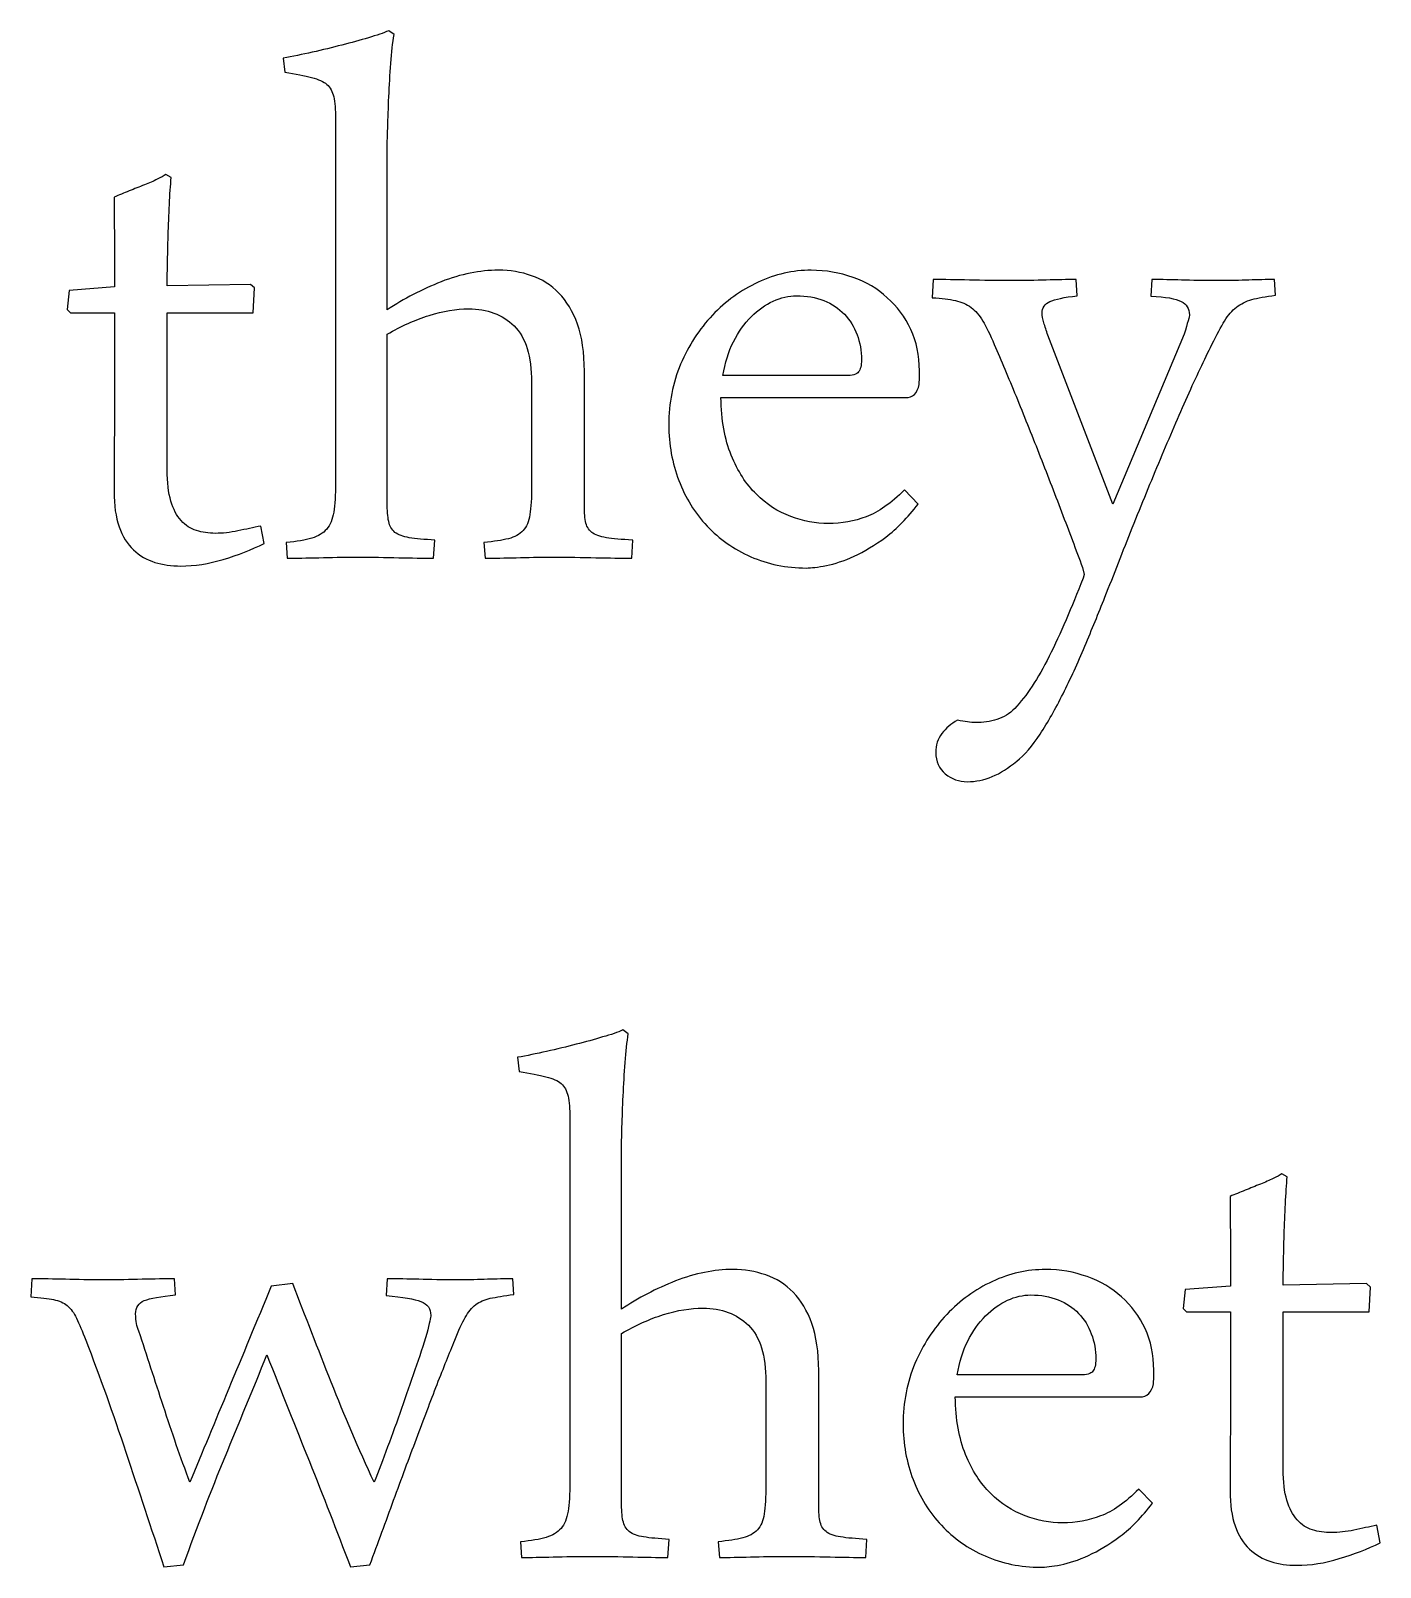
# Model space of a CAD drawing. Extents: x -303 to 288, y -142 to 145.
# Drawn here: x 2.95 to 14.38, y -139.42 to -126.4 of the extents above; entities that cross this region are included whole.
import ezdxf

# ---------------------------------------------------------------- set-up
doc = ezdxf.new("R2010")
doc.units = 0
doc.header["$MEASUREMENT"] = 0
doc.layers.add('LAYER_1', color=7, linetype='CONTINUOUS')

msp = doc.modelspace()

# ---------------------------------------------------------------- linework, layer by layer
at = {"layer": 'LAYER_1', "color": 250}
for points, knots in [([(6.0263, -126.4351), (6.015, -126.5042), (6.0065, -126.5861), (5.9994, -126.6792), (5.9994, -126.6792), (5.9924, -126.7738), (5.9867, -126.8669), (5.9825, -126.9614), (5.9825, -126.9614), (5.9783, -127.0546), (5.9755, -127.1421), (5.9726, -127.2253), (5.9726, -127.2253), (5.9698, -127.3086), (5.9684, -127.3735), (5.9684, -127.4243), (5.9684, -127.4243), (5.9684, -127.4243), (5.9684, -128.7676), (5.9684, -128.7676), (5.9684, -128.7676), (6.1095, -128.6731), (6.2619, -128.5941), (6.427, -128.5292), (6.427, -128.5292), (6.5935, -128.4643), (6.7544, -128.4318), (6.911, -128.4318), (6.911, -128.4318), (7.0098, -128.4318), (7.1043, -128.4473), (7.1918, -128.4784), (7.1918, -128.4784), (7.2807, -128.508), (7.3583, -128.5574), (7.4232, -128.6251), (7.4232, -128.6251), (7.4896, -128.6929), (7.5418, -128.7803), (7.5813, -128.889), (7.5813, -128.889), (7.6194, -128.9977), (7.6391, -129.1317), (7.6391, -129.2883), (7.6391, -129.2883), (7.6391, -129.2883), (7.6391, -130.4003), (7.6391, -130.4003), (7.6391, -130.4003), (7.6391, -130.4666), (7.642, -130.5188), (7.649, -130.5597), (7.649, -130.5597), (7.6561, -130.5993), (7.673, -130.6303), (7.7012, -130.6529), (7.7012, -130.6529), (7.728, -130.674), (7.7704, -130.6896), (7.8254, -130.698), (7.8254, -130.698), (7.8804, -130.7065), (7.9538, -130.7136), (8.0484, -130.7192), (8.0484, -130.7192), (8.0484, -130.7192), (8.0399, -130.8716), (8.0399, -130.8716), (8.0399, -130.8716), (7.951, -130.8716), (7.8508, -130.8702), (7.7365, -130.8674), (7.7365, -130.8674), (7.6222, -130.8645), (7.498, -130.8631), (7.3654, -130.8631), (7.3654, -130.8631), (7.2581, -130.8631), (7.1565, -130.8645), (7.0606, -130.8674), (7.0606, -130.8674), (6.9632, -130.8702), (6.8772, -130.8716), (6.7995, -130.8716), (6.7995, -130.8716), (6.7995, -130.8716), (6.7868, -130.739), (6.7868, -130.739), (6.7868, -130.739), (6.8729, -130.7305), (6.9421, -130.7206), (6.9957, -130.7065), (6.9957, -130.7065), (7.0493, -130.6924), (7.0916, -130.6698), (7.1199, -130.6374), (7.1199, -130.6374), (7.1495, -130.6063), (7.1678, -130.5612), (7.1777, -130.5019), (7.1777, -130.5019), (7.1876, -130.4426), (7.1918, -130.3608), (7.1918, -130.2549), (7.1918, -130.2549), (7.1918, -130.2549), (7.1918, -129.3829), (7.1918, -129.3829), (7.1918, -129.3829), (7.1918, -129.1599), (7.1424, -129.0005), (7.0437, -128.9031), (7.0437, -128.9031), (6.9449, -128.8072), (6.8165, -128.7592), (6.6584, -128.7592), (6.6584, -128.7592), (6.554, -128.7592), (6.4425, -128.7775), (6.324, -128.8142), (6.324, -128.8142), (6.2055, -128.8523), (6.0869, -128.9045), (5.9684, -128.9737), (5.9684, -128.9737), (5.9684, -128.9737), (5.9684, -130.4003), (5.9684, -130.4003), (5.9684, -130.4003), (5.9684, -130.4666), (5.9726, -130.5188), (5.9811, -130.5597), (5.9811, -130.5597), (5.9896, -130.5993), (6.0065, -130.6303), (6.0347, -130.6529), (6.0347, -130.6529), (6.0629, -130.674), (6.1025, -130.6896), (6.1561, -130.698), (6.1561, -130.698), (6.2111, -130.7065), (6.2831, -130.7136), (6.3734, -130.7192), (6.3734, -130.7192), (6.3734, -130.7192), (6.3607, -130.8716), (6.3607, -130.8716), (6.3607, -130.8716), (6.2732, -130.8716), (6.1744, -130.8702), (6.0658, -130.8674), (6.0658, -130.8674), (5.9571, -130.8645), (5.8358, -130.8631), (5.7045, -130.8631), (5.7045, -130.8631), (5.5959, -130.8631), (5.4915, -130.8645), (5.3899, -130.8674), (5.3899, -130.8674), (5.2883, -130.8702), (5.1979, -130.8716), (5.1217, -130.8716), (5.1217, -130.8716), (5.1217, -130.8716), (5.1133, -130.739), (5.1133, -130.739), (5.1133, -130.739), (5.2036, -130.7305), (5.2756, -130.7192), (5.3292, -130.7023), (5.3292, -130.7023), (5.3842, -130.6853), (5.4251, -130.6599), (5.4562, -130.6261), (5.4562, -130.6261), (5.4858, -130.5908), (5.5056, -130.5428), (5.5154, -130.4807), (5.5154, -130.4807), (5.5253, -130.4186), (5.531, -130.3354), (5.531, -130.231), (5.531, -130.231), (5.531, -130.231), (5.531, -127.1505), (5.531, -127.1505), (5.531, -127.1505), (5.531, -127.0715), (5.5253, -127.008), (5.5154, -126.9629), (5.5154, -126.9629), (5.5056, -126.9177), (5.4872, -126.8824), (5.4576, -126.857), (5.4576, -126.857), (5.4294, -126.833), (5.3856, -126.8133), (5.3278, -126.7992), (5.3278, -126.7992), (5.2699, -126.7851), (5.1937, -126.7709), (5.1006, -126.754), (5.1006, -126.754), (5.1006, -126.754), (5.0879, -126.6341), (5.0879, -126.6341), (5.0879, -126.6341), (5.1655, -126.62), (5.2473, -126.6044), (5.3334, -126.5847), (5.3334, -126.5847), (5.4209, -126.5649), (5.5042, -126.5452), (5.5846, -126.524), (5.5846, -126.524), (5.6636, -126.5042), (5.7398, -126.4831), (5.8089, -126.4619), (5.8089, -126.4619), (5.8795, -126.4422), (5.9374, -126.4224), (5.9811, -126.4026), (5.9811, -126.4026), (5.9811, -126.4026), (6.0263, -126.4351), (6.0263, -126.4351)], [0, 0, 0, 0, 0.0172414, 0.0172414, 0.0172414, 0.0172414, 0.0344828, 0.0344828, 0.0344828, 0.0344828, 0.0517241, 0.0517241, 0.0517241, 0.0517241, 0.0689655, 0.0689655, 0.0689655, 0.0689655, 0.0862069, 0.0862069, 0.0862069, 0.0862069, 0.1034483, 0.1034483, 0.1034483, 0.1034483, 0.1206897, 0.1206897, 0.1206897, 0.1206897, 0.137931, 0.137931, 0.137931, 0.137931, 0.1551724, 0.1551724, 0.1551724, 0.1551724, 0.1724138, 0.1724138, 0.1724138, 0.1724138, 0.1896552, 0.1896552, 0.1896552, 0.1896552, 0.2068966, 0.2068966, 0.2068966, 0.2068966, 0.2241379, 0.2241379, 0.2241379, 0.2241379, 0.2413793, 0.2413793, 0.2413793, 0.2413793, 0.2586207, 0.2586207, 0.2586207, 0.2586207, 0.2758621, 0.2758621, 0.2758621, 0.2758621, 0.2931034, 0.2931034, 0.2931034, 0.2931034, 0.3103448, 0.3103448, 0.3103448, 0.3103448, 0.3275862, 0.3275862, 0.3275862, 0.3275862, 0.3448276, 0.3448276, 0.3448276, 0.3448276, 0.362069, 0.362069, 0.362069, 0.362069, 0.3793103, 0.3793103, 0.3793103, 0.3793103, 0.3965517, 0.3965517, 0.3965517, 0.3965517, 0.4137931, 0.4137931, 0.4137931, 0.4137931, 0.4310345, 0.4310345, 0.4310345, 0.4310345, 0.4482759, 0.4482759, 0.4482759, 0.4482759, 0.4655172, 0.4655172, 0.4655172, 0.4655172, 0.4827586, 0.4827586, 0.4827586, 0.4827586, 0.5, 0.5, 0.5, 0.5, 0.5172414, 0.5172414, 0.5172414, 0.5172414, 0.5344828, 0.5344828, 0.5344828, 0.5344828, 0.5517241, 0.5517241, 0.5517241, 0.5517241, 0.5689655, 0.5689655, 0.5689655, 0.5689655, 0.5862069, 0.5862069, 0.5862069, 0.5862069, 0.6034483, 0.6034483, 0.6034483, 0.6034483, 0.6206897, 0.6206897, 0.6206897, 0.6206897, 0.637931, 0.637931, 0.637931, 0.637931, 0.6551724, 0.6551724, 0.6551724, 0.6551724, 0.6724138, 0.6724138, 0.6724138, 0.6724138, 0.6896552, 0.6896552, 0.6896552, 0.6896552, 0.7068966, 0.7068966, 0.7068966, 0.7068966, 0.7241379, 0.7241379, 0.7241379, 0.7241379, 0.7413793, 0.7413793, 0.7413793, 0.7413793, 0.7586207, 0.7586207, 0.7586207, 0.7586207, 0.7758621, 0.7758621, 0.7758621, 0.7758621, 0.7931034, 0.7931034, 0.7931034, 0.7931034, 0.8103448, 0.8103448, 0.8103448, 0.8103448, 0.8275862, 0.8275862, 0.8275862, 0.8275862, 0.8448276, 0.8448276, 0.8448276, 0.8448276, 0.862069, 0.862069, 0.862069, 0.862069, 0.8793103, 0.8793103, 0.8793103, 0.8793103, 0.8965517, 0.8965517, 0.8965517, 0.8965517, 0.9137931, 0.9137931, 0.9137931, 0.9137931, 0.9310345, 0.9310345, 0.9310345, 0.9310345, 0.9482759, 0.9482759, 0.9482759, 0.9482759, 0.9655172, 0.9655172, 0.9655172, 0.9655172, 1, 1, 1, 1]), ([(4.1382, -127.6472), (4.1326, -127.7136), (4.1269, -127.7898), (4.1241, -127.8758), (4.1241, -127.8758), (4.1199, -127.9633), (4.1156, -128.0494), (4.1128, -128.1369), (4.1128, -128.1369), (4.11, -128.2244), (4.1086, -128.3048), (4.1072, -128.381), (4.1072, -128.381), (4.1058, -128.4572), (4.1043, -128.5179), (4.1043, -128.5645), (4.1043, -128.5645), (4.1043, -128.5645), (4.8113, -128.5518), (4.8113, -128.5518), (4.8113, -128.5518), (4.8113, -128.5518), (4.8452, -128.5814), (4.8452, -128.5814), (4.8452, -128.5814), (4.8452, -128.5814), (4.8325, -128.7916), (4.8325, -128.7916), (4.8325, -128.7916), (4.8325, -128.7916), (4.1043, -128.7916), (4.1043, -128.7916), (4.1043, -128.7916), (4.1043, -128.7916), (4.1043, -130.1237), (4.1043, -130.1237), (4.1043, -130.1237), (4.1043, -130.231), (4.1156, -130.3184), (4.1354, -130.3876), (4.1354, -130.3876), (4.1566, -130.4567), (4.1848, -130.5118), (4.2229, -130.5527), (4.2229, -130.5527), (4.2596, -130.595), (4.3033, -130.6232), (4.3527, -130.6374), (4.3527, -130.6374), (4.4021, -130.6529), (4.4557, -130.6613), (4.5136, -130.6613), (4.5136, -130.6613), (4.5742, -130.6613), (4.6377, -130.6543), (4.7041, -130.6402), (4.7041, -130.6402), (4.7704, -130.6261), (4.8353, -130.612), (4.8988, -130.5993), (4.8988, -130.5993), (4.8988, -130.5993), (4.927, -130.7474), (4.927, -130.7474), (4.927, -130.7474), (4.8198, -130.7996), (4.7041, -130.8448), (4.5799, -130.8815), (4.5799, -130.8815), (4.4557, -130.9196), (4.3358, -130.9379), (4.2201, -130.9379), (4.2201, -130.9379), (4.141, -130.9379), (4.0662, -130.928), (3.9999, -130.9069), (3.9999, -130.9069), (3.9322, -130.8857), (3.8715, -130.8504), (3.8193, -130.801), (3.8193, -130.801), (3.7671, -130.7517), (3.7262, -130.6867), (3.698, -130.6049), (3.698, -130.6049), (3.6683, -130.5231), (3.6542, -130.4243), (3.6542, -130.3057), (3.6542, -130.3057), (3.6542, -130.3057), (3.6542, -130.1943), (3.6542, -130.1943), (3.6542, -130.1943), (3.6542, -130.1435), (3.6542, -130.0645), (3.6556, -129.9544), (3.6556, -129.9544), (3.657, -129.8429), (3.6584, -129.6962), (3.6584, -129.5113), (3.6584, -129.5113), (3.6584, -129.5113), (3.6584, -128.7916), (3.6584, -128.7916), (3.6584, -128.7916), (3.6584, -128.7916), (3.2859, -128.7916), (3.2859, -128.7916), (3.2859, -128.7916), (3.2859, -128.7916), (3.2577, -128.7634), (3.2577, -128.7634), (3.2577, -128.7634), (3.2577, -128.7634), (3.2732, -128.6026), (3.2732, -128.6026), (3.2732, -128.6026), (3.2732, -128.6026), (3.6584, -128.5729), (3.6584, -128.5729), (3.6584, -128.5729), (3.6584, -128.5729), (3.6584, -128.23), (3.6584, -128.23), (3.6584, -128.23), (3.6584, -128.1609), (3.657, -128.0903), (3.6556, -128.0198), (3.6556, -128.0198), (3.6542, -127.9478), (3.6542, -127.8787), (3.6542, -127.8123), (3.6542, -127.8123), (3.6951, -127.7954), (3.7389, -127.7785), (3.7826, -127.7601), (3.7826, -127.7601), (3.8264, -127.7432), (3.8687, -127.7248), (3.911, -127.7093), (3.911, -127.7093), (3.9519, -127.6924), (3.9886, -127.6769), (4.0197, -127.6613), (4.0197, -127.6613), (4.0521, -127.6458), (4.0761, -127.6331), (4.0931, -127.6218), (4.0931, -127.6218), (4.0931, -127.6218), (4.1382, -127.6472), (4.1382, -127.6472)], [0, 0, 0, 0, 0.025641, 0.025641, 0.025641, 0.025641, 0.0512821, 0.0512821, 0.0512821, 0.0512821, 0.0769231, 0.0769231, 0.0769231, 0.0769231, 0.1025641, 0.1025641, 0.1025641, 0.1025641, 0.1282051, 0.1282051, 0.1282051, 0.1282051, 0.1538462, 0.1538462, 0.1538462, 0.1538462, 0.1794872, 0.1794872, 0.1794872, 0.1794872, 0.2051282, 0.2051282, 0.2051282, 0.2051282, 0.2307692, 0.2307692, 0.2307692, 0.2307692, 0.2564103, 0.2564103, 0.2564103, 0.2564103, 0.2820513, 0.2820513, 0.2820513, 0.2820513, 0.3076923, 0.3076923, 0.3076923, 0.3076923, 0.3333333, 0.3333333, 0.3333333, 0.3333333, 0.3589744, 0.3589744, 0.3589744, 0.3589744, 0.3846154, 0.3846154, 0.3846154, 0.3846154, 0.4102564, 0.4102564, 0.4102564, 0.4102564, 0.4358974, 0.4358974, 0.4358974, 0.4358974, 0.4615385, 0.4615385, 0.4615385, 0.4615385, 0.4871795, 0.4871795, 0.4871795, 0.4871795, 0.5128205, 0.5128205, 0.5128205, 0.5128205, 0.5384615, 0.5384615, 0.5384615, 0.5384615, 0.5641026, 0.5641026, 0.5641026, 0.5641026, 0.5897436, 0.5897436, 0.5897436, 0.5897436, 0.6153846, 0.6153846, 0.6153846, 0.6153846, 0.6410256, 0.6410256, 0.6410256, 0.6410256, 0.6666667, 0.6666667, 0.6666667, 0.6666667, 0.6923077, 0.6923077, 0.6923077, 0.6923077, 0.7179487, 0.7179487, 0.7179487, 0.7179487, 0.7435897, 0.7435897, 0.7435897, 0.7435897, 0.7692308, 0.7692308, 0.7692308, 0.7692308, 0.7948718, 0.7948718, 0.7948718, 0.7948718, 0.8205128, 0.8205128, 0.8205128, 0.8205128, 0.8461538, 0.8461538, 0.8461538, 0.8461538, 0.8717949, 0.8717949, 0.8717949, 0.8717949, 0.8974359, 0.8974359, 0.8974359, 0.8974359, 0.9230769, 0.9230769, 0.9230769, 0.9230769, 0.9487179, 0.9487179, 0.9487179, 0.9487179, 1, 1, 1, 1]), ([(10.467, -130.413), (10.3781, -130.5287), (10.2878, -130.6218), (10.1932, -130.6924), (10.1932, -130.6924), (10.1001, -130.7615), (10.0098, -130.8166), (9.9251, -130.8547), (9.9251, -130.8547), (9.839, -130.8942), (9.7614, -130.9196), (9.6895, -130.9337), (9.6895, -130.9337), (9.6175, -130.9478), (9.5611, -130.9549), (9.5201, -130.9549), (9.5201, -130.9549), (9.3494, -130.9549), (9.1913, -130.9224), (9.0488, -130.8589), (9.0488, -130.8589), (8.9049, -130.7954), (8.7821, -130.7093), (8.6791, -130.5993), (8.6791, -130.5993), (8.5747, -130.4892), (8.4957, -130.3594), (8.4392, -130.2126), (8.4392, -130.2126), (8.3828, -130.0645), (8.3546, -129.9078), (8.3546, -129.7427), (8.3546, -129.7427), (8.3546, -129.5579), (8.3884, -129.3871), (8.4548, -129.2277), (8.4548, -129.2277), (8.5225, -129.0696), (8.6128, -128.9313), (8.7243, -128.8128), (8.7243, -128.8128), (8.8358, -128.6943), (8.9642, -128.6011), (9.1109, -128.5334), (9.1109, -128.5334), (9.2563, -128.4657), (9.4072, -128.4318), (9.5611, -128.4318), (9.5611, -128.4318), (9.6852, -128.4318), (9.8024, -128.453), (9.9152, -128.4925), (9.9152, -128.4925), (10.0267, -128.532), (10.1241, -128.5899), (10.2059, -128.6646), (10.2059, -128.6646), (10.2892, -128.738), (10.3555, -128.8283), (10.4049, -128.9327), (10.4049, -128.9327), (10.4543, -129.0372), (10.4783, -129.1543), (10.4783, -129.2841), (10.4783, -129.2841), (10.4783, -129.2841), (10.4783, -129.342), (10.4783, -129.342), (10.4783, -129.342), (10.4783, -129.342), (10.4754, -129.3998), (10.4754, -129.3998), (10.4754, -129.3998), (10.4613, -129.4746), (10.4218, -129.5113), (10.3597, -129.5113), (10.3597, -129.5113), (10.3597, -129.5113), (8.7962, -129.5113), (8.7962, -129.5113), (8.7962, -129.5113), (8.7991, -129.7018), (8.8287, -129.8641), (8.8837, -129.9995), (8.8837, -129.9995), (8.9388, -130.135), (9.0093, -130.2451), (9.0968, -130.3297), (9.0968, -130.3297), (9.1829, -130.4158), (9.2802, -130.4779), (9.3875, -130.5188), (9.3875, -130.5188), (9.4947, -130.5583), (9.6006, -130.5781), (9.7064, -130.5781), (9.7064, -130.5781), (9.8193, -130.5781), (9.9265, -130.5583), (10.0281, -130.5202), (10.0281, -130.5202), (10.1297, -130.4821), (10.2384, -130.4059), (10.3513, -130.293), (10.3513, -130.293), (10.3513, -130.293), (10.467, -130.413), (10.467, -130.413)], [0, 0, 0, 0, 0.0357143, 0.0357143, 0.0357143, 0.0357143, 0.0714286, 0.0714286, 0.0714286, 0.0714286, 0.1071429, 0.1071429, 0.1071429, 0.1071429, 0.1428571, 0.1428571, 0.1428571, 0.1428571, 0.1785714, 0.1785714, 0.1785714, 0.1785714, 0.2142857, 0.2142857, 0.2142857, 0.2142857, 0.25, 0.25, 0.25, 0.25, 0.2857143, 0.2857143, 0.2857143, 0.2857143, 0.3214286, 0.3214286, 0.3214286, 0.3214286, 0.3571429, 0.3571429, 0.3571429, 0.3571429, 0.3928571, 0.3928571, 0.3928571, 0.3928571, 0.4285714, 0.4285714, 0.4285714, 0.4285714, 0.4642857, 0.4642857, 0.4642857, 0.4642857, 0.5, 0.5, 0.5, 0.5, 0.5357143, 0.5357143, 0.5357143, 0.5357143, 0.5714286, 0.5714286, 0.5714286, 0.5714286, 0.6071429, 0.6071429, 0.6071429, 0.6071429, 0.6428571, 0.6428571, 0.6428571, 0.6428571, 0.6785714, 0.6785714, 0.6785714, 0.6785714, 0.7142857, 0.7142857, 0.7142857, 0.7142857, 0.75, 0.75, 0.75, 0.75, 0.7857143, 0.7857143, 0.7857143, 0.7857143, 0.8214286, 0.8214286, 0.8214286, 0.8214286, 0.8571429, 0.8571429, 0.8571429, 0.8571429, 0.8928571, 0.8928571, 0.8928571, 0.8928571, 0.9285714, 0.9285714, 0.9285714, 0.9285714, 1, 1, 1, 1]), ([(13.4937, -128.6435), (13.4105, -128.6548), (13.3442, -128.6661), (13.2948, -128.6802), (13.2948, -128.6802), (13.2454, -128.6943), (13.2016, -128.7154), (13.165, -128.7451), (13.165, -128.7451), (13.1269, -128.7733), (13.093, -128.8128), (13.0634, -128.8622), (13.0634, -128.8622), (13.0337, -128.9116), (12.997, -128.9779), (12.9561, -129.0612), (12.9561, -129.0612), (12.8926, -129.1882), (12.8235, -129.3349), (12.7487, -129.5014), (12.7487, -129.5014), (12.6753, -129.6679), (12.5977, -129.8443), (12.5201, -130.032), (12.5201, -130.032), (12.4411, -130.2197), (12.362, -130.413), (12.2816, -130.6134), (12.2816, -130.6134), (12.2026, -130.8123), (12.125, -131.0099), (12.0502, -131.2018), (12.0502, -131.2018), (11.9952, -131.3373), (11.9387, -131.4756), (11.8794, -131.6181), (11.8794, -131.6181), (11.8202, -131.7592), (11.7581, -131.8946), (11.6946, -132.0202), (11.6946, -132.0202), (11.6311, -132.1472), (11.5662, -132.2615), (11.5013, -132.3617), (11.5013, -132.3617), (11.4349, -132.4619), (11.3686, -132.5395), (11.3023, -132.5917), (11.3023, -132.5917), (11.164, -132.7074), (11.0257, -132.7653), (10.8846, -132.7653), (10.8846, -132.7653), (10.8127, -132.7653), (10.7506, -132.7427), (10.6969, -132.699), (10.6969, -132.699), (10.6433, -132.6552), (10.6165, -132.5946), (10.6165, -132.5169), (10.6165, -132.5169), (10.6165, -132.4563), (10.6334, -132.4026), (10.6673, -132.3575), (10.6673, -132.3575), (10.7026, -132.3123), (10.7463, -132.2742), (10.8014, -132.2446), (10.8014, -132.2446), (10.8324, -132.2502), (10.8592, -132.2545), (10.8846, -132.2587), (10.8846, -132.2587), (10.91, -132.2629), (10.9326, -132.2644), (10.9552, -132.2644), (10.9552, -132.2644), (11.0187, -132.2644), (11.0779, -132.2559), (11.1344, -132.2375), (11.1344, -132.2375), (11.1908, -132.2206), (11.2416, -132.1896), (11.2854, -132.1444), (11.2854, -132.1444), (11.3856, -132.04), (11.4815, -131.8932), (11.5775, -131.7027), (11.5775, -131.7027), (11.672, -131.5122), (11.768, -131.2921), (11.8639, -131.0409), (11.8639, -131.0409), (11.8639, -131.0409), (11.8724, -131.0085), (11.8724, -131.0085), (11.8724, -131.0085), (11.8724, -131.0085), (11.8597, -130.9506), (11.8597, -130.9506), (11.8597, -130.9506), (11.8047, -130.801), (11.7454, -130.6444), (11.6819, -130.4793), (11.6819, -130.4793), (11.6198, -130.3128), (11.5549, -130.1477), (11.49, -129.9826), (11.49, -129.9826), (11.4251, -129.8175), (11.3602, -129.6566), (11.2967, -129.4986), (11.2967, -129.4986), (11.2318, -129.342), (11.1697, -129.1952), (11.1118, -129.0612), (11.1118, -129.0612), (11.0765, -128.9779), (11.0441, -128.9116), (11.0144, -128.8622), (11.0144, -128.8622), (10.9862, -128.8128), (10.9524, -128.7747), (10.9157, -128.7465), (10.9157, -128.7465), (10.879, -128.7197), (10.8338, -128.6999), (10.783, -128.6886), (10.783, -128.6886), (10.7322, -128.6773), (10.6673, -128.6689), (10.5869, -128.6646), (10.5869, -128.6646), (10.5869, -128.6646), (10.5953, -128.5108), (10.5953, -128.5108), (10.5953, -128.5108), (10.6857, -128.5108), (10.7887, -128.5122), (10.9016, -128.5151), (10.9016, -128.5151), (11.0144, -128.5179), (11.133, -128.5193), (11.2572, -128.5193), (11.2572, -128.5193), (11.3644, -128.5193), (11.4632, -128.5179), (11.5521, -128.5151), (11.5521, -128.5151), (11.6424, -128.5122), (11.727, -128.5108), (11.8061, -128.5108), (11.8061, -128.5108), (11.8061, -128.5108), (11.8145, -128.6477), (11.8145, -128.6477), (11.8145, -128.6477), (11.7045, -128.6618), (11.6269, -128.6773), (11.5831, -128.6971), (11.5831, -128.6971), (11.5394, -128.7169), (11.5168, -128.7493), (11.5168, -128.7959), (11.5168, -128.7959), (11.5168, -128.8184), (11.5224, -128.8453), (11.5323, -128.8763), (11.5323, -128.8763), (11.5408, -128.9088), (11.5535, -128.944), (11.5662, -128.9821), (11.5662, -128.9821), (11.5662, -128.9821), (12.1165, -130.413), (12.1165, -130.413), (12.1165, -130.413), (12.1165, -130.413), (12.7205, -128.9737), (12.7205, -128.9737), (12.7205, -128.9737), (12.7501, -128.8777), (12.7656, -128.8227), (12.7656, -128.8086), (12.7656, -128.8086), (12.7656, -128.7564), (12.7416, -128.7183), (12.6951, -128.6957), (12.6951, -128.6957), (12.6485, -128.6717), (12.5638, -128.6576), (12.4397, -128.6519), (12.4397, -128.6519), (12.4397, -128.6519), (12.4467, -128.5108), (12.4467, -128.5108), (12.4467, -128.5108), (12.5328, -128.5108), (12.6175, -128.5122), (12.6993, -128.5151), (12.6993, -128.5151), (12.7825, -128.5179), (12.887, -128.5193), (13.014, -128.5193), (13.014, -128.5193), (13.1099, -128.5193), (13.196, -128.5179), (13.2694, -128.5151), (13.2694, -128.5151), (13.3442, -128.5122), (13.4161, -128.5108), (13.4853, -128.5108), (13.4853, -128.5108), (13.4853, -128.5108), (13.4937, -128.6435), (13.4937, -128.6435)], [0, 0, 0, 0, 0.0181818, 0.0181818, 0.0181818, 0.0181818, 0.0363636, 0.0363636, 0.0363636, 0.0363636, 0.0545455, 0.0545455, 0.0545455, 0.0545455, 0.0727273, 0.0727273, 0.0727273, 0.0727273, 0.0909091, 0.0909091, 0.0909091, 0.0909091, 0.1090909, 0.1090909, 0.1090909, 0.1090909, 0.1272727, 0.1272727, 0.1272727, 0.1272727, 0.1454545, 0.1454545, 0.1454545, 0.1454545, 0.1636364, 0.1636364, 0.1636364, 0.1636364, 0.1818182, 0.1818182, 0.1818182, 0.1818182, 0.2, 0.2, 0.2, 0.2, 0.2181818, 0.2181818, 0.2181818, 0.2181818, 0.2363636, 0.2363636, 0.2363636, 0.2363636, 0.2545455, 0.2545455, 0.2545455, 0.2545455, 0.2727273, 0.2727273, 0.2727273, 0.2727273, 0.2909091, 0.2909091, 0.2909091, 0.2909091, 0.3090909, 0.3090909, 0.3090909, 0.3090909, 0.3272727, 0.3272727, 0.3272727, 0.3272727, 0.3454545, 0.3454545, 0.3454545, 0.3454545, 0.3636364, 0.3636364, 0.3636364, 0.3636364, 0.3818182, 0.3818182, 0.3818182, 0.3818182, 0.4, 0.4, 0.4, 0.4, 0.4181818, 0.4181818, 0.4181818, 0.4181818, 0.4363636, 0.4363636, 0.4363636, 0.4363636, 0.4545455, 0.4545455, 0.4545455, 0.4545455, 0.4727273, 0.4727273, 0.4727273, 0.4727273, 0.4909091, 0.4909091, 0.4909091, 0.4909091, 0.5090909, 0.5090909, 0.5090909, 0.5090909, 0.5272727, 0.5272727, 0.5272727, 0.5272727, 0.5454545, 0.5454545, 0.5454545, 0.5454545, 0.5636364, 0.5636364, 0.5636364, 0.5636364, 0.5818182, 0.5818182, 0.5818182, 0.5818182, 0.6, 0.6, 0.6, 0.6, 0.6181818, 0.6181818, 0.6181818, 0.6181818, 0.6363636, 0.6363636, 0.6363636, 0.6363636, 0.6545455, 0.6545455, 0.6545455, 0.6545455, 0.6727273, 0.6727273, 0.6727273, 0.6727273, 0.6909091, 0.6909091, 0.6909091, 0.6909091, 0.7090909, 0.7090909, 0.7090909, 0.7090909, 0.7272727, 0.7272727, 0.7272727, 0.7272727, 0.7454545, 0.7454545, 0.7454545, 0.7454545, 0.7636364, 0.7636364, 0.7636364, 0.7636364, 0.7818182, 0.7818182, 0.7818182, 0.7818182, 0.8, 0.8, 0.8, 0.8, 0.8181818, 0.8181818, 0.8181818, 0.8181818, 0.8363636, 0.8363636, 0.8363636, 0.8363636, 0.8545455, 0.8545455, 0.8545455, 0.8545455, 0.8727273, 0.8727273, 0.8727273, 0.8727273, 0.8909091, 0.8909091, 0.8909091, 0.8909091, 0.9090909, 0.9090909, 0.9090909, 0.9090909, 0.9272727, 0.9272727, 0.9272727, 0.9272727, 0.9454545, 0.9454545, 0.9454545, 0.9454545, 0.9636364, 0.9636364, 0.9636364, 0.9636364, 1, 1, 1, 1]), ([(9.8546, -129.325), (9.9096, -129.325), (9.9463, -129.3152), (9.9618, -129.294), (9.9618, -129.294), (9.9787, -129.2742), (9.9872, -129.239), (9.9872, -129.1896), (9.9872, -129.1896), (9.9872, -129.1148), (9.9745, -129.0442), (9.9491, -128.9779), (9.9491, -128.9779), (9.9251, -128.9116), (9.8898, -128.8537), (9.8419, -128.8043), (9.8419, -128.8043), (9.7953, -128.7549), (9.7374, -128.7169), (9.6683, -128.6886), (9.6683, -128.6886), (9.5992, -128.6618), (9.523, -128.6477), (9.4369, -128.6477), (9.4369, -128.6477), (9.3706, -128.6477), (9.3042, -128.6632), (9.2393, -128.6929), (9.2393, -128.6929), (9.173, -128.7239), (9.1109, -128.7676), (9.0531, -128.8255), (9.0531, -128.8255), (8.9952, -128.8834), (8.9444, -128.9539), (8.9021, -129.0386), (8.9021, -129.0386), (8.8597, -129.1218), (8.8301, -129.2178), (8.8132, -129.325), (8.8132, -129.325), (8.8132, -129.325), (9.8546, -129.325), (9.8546, -129.325)], [0, 0, 0, 0, 0.0833333, 0.0833333, 0.0833333, 0.0833333, 0.1666667, 0.1666667, 0.1666667, 0.1666667, 0.25, 0.25, 0.25, 0.25, 0.3333333, 0.3333333, 0.3333333, 0.3333333, 0.4166667, 0.4166667, 0.4166667, 0.4166667, 0.5, 0.5, 0.5, 0.5, 0.5833333, 0.5833333, 0.5833333, 0.5833333, 0.6666667, 0.6666667, 0.6666667, 0.6666667, 0.75, 0.75, 0.75, 0.75, 0.8333333, 0.8333333, 0.8333333, 0.8333333, 1, 1, 1, 1]), ([(8.0115, -134.9017), (8.0002, -134.9708), (7.9917, -135.0527), (7.9846, -135.1458), (7.9846, -135.1458), (7.9776, -135.2404), (7.9719, -135.3335), (7.9677, -135.428), (7.9677, -135.428), (7.9635, -135.5212), (7.9607, -135.6087), (7.9578, -135.6919), (7.9578, -135.6919), (7.955, -135.7752), (7.9536, -135.8401), (7.9536, -135.8909), (7.9536, -135.8909), (7.9536, -135.8909), (7.9536, -137.2342), (7.9536, -137.2342), (7.9536, -137.2342), (8.0947, -137.1397), (8.2471, -137.0607), (8.4122, -136.9958), (8.4122, -136.9958), (8.5787, -136.9309), (8.7396, -136.8984), (8.8962, -136.8984), (8.8962, -136.8984), (8.995, -136.8984), (9.0895, -136.9139), (9.177, -136.945), (9.177, -136.945), (9.2659, -136.9746), (9.3435, -137.024), (9.4084, -137.0917), (9.4084, -137.0917), (9.4748, -137.1595), (9.527, -137.2469), (9.5665, -137.3556), (9.5665, -137.3556), (9.6046, -137.4643), (9.6243, -137.5983), (9.6243, -137.7549), (9.6243, -137.7549), (9.6243, -137.7549), (9.6243, -138.8669), (9.6243, -138.8669), (9.6243, -138.8669), (9.6243, -138.9332), (9.6272, -138.9854), (9.6342, -139.0263), (9.6342, -139.0263), (9.6413, -139.0659), (9.6582, -139.0969), (9.6864, -139.1195), (9.6864, -139.1195), (9.7132, -139.1406), (9.7556, -139.1562), (9.8106, -139.1646), (9.8106, -139.1646), (9.8656, -139.1731), (9.939, -139.1802), (10.0336, -139.1858), (10.0336, -139.1858), (10.0336, -139.1858), (10.0251, -139.3382), (10.0251, -139.3382), (10.0251, -139.3382), (9.9362, -139.3382), (9.836, -139.3368), (9.7217, -139.334), (9.7217, -139.334), (9.6074, -139.3311), (9.4832, -139.3297), (9.3506, -139.3297), (9.3506, -139.3297), (9.2433, -139.3297), (9.1417, -139.3311), (9.0458, -139.334), (9.0458, -139.334), (8.9484, -139.3368), (8.8624, -139.3382), (8.7847, -139.3382), (8.7847, -139.3382), (8.7847, -139.3382), (8.772, -139.2056), (8.772, -139.2056), (8.772, -139.2056), (8.8581, -139.1971), (8.9273, -139.1872), (8.9809, -139.1731), (8.9809, -139.1731), (9.0345, -139.159), (9.0768, -139.1364), (9.1051, -139.104), (9.1051, -139.104), (9.1347, -139.0729), (9.153, -139.0278), (9.1629, -138.9685), (9.1629, -138.9685), (9.1728, -138.9092), (9.177, -138.8274), (9.177, -138.7215), (9.177, -138.7215), (9.177, -138.7215), (9.177, -137.8495), (9.177, -137.8495), (9.177, -137.8495), (9.177, -137.6265), (9.1276, -137.4671), (9.0289, -137.3697), (9.0289, -137.3697), (8.9301, -137.2738), (8.8017, -137.2258), (8.6436, -137.2258), (8.6436, -137.2258), (8.5392, -137.2258), (8.4277, -137.2441), (8.3092, -137.2808), (8.3092, -137.2808), (8.1907, -137.3189), (8.0721, -137.3711), (7.9536, -137.4403), (7.9536, -137.4403), (7.9536, -137.4403), (7.9536, -138.8669), (7.9536, -138.8669), (7.9536, -138.8669), (7.9536, -138.9332), (7.9578, -138.9854), (7.9663, -139.0263), (7.9663, -139.0263), (7.9748, -139.0659), (7.9917, -139.0969), (8.0199, -139.1195), (8.0199, -139.1195), (8.0481, -139.1406), (8.0877, -139.1562), (8.1413, -139.1646), (8.1413, -139.1646), (8.1963, -139.1731), (8.2683, -139.1802), (8.3586, -139.1858), (8.3586, -139.1858), (8.3586, -139.1858), (8.3459, -139.3382), (8.3459, -139.3382), (8.3459, -139.3382), (8.2584, -139.3382), (8.1596, -139.3368), (8.051, -139.334), (8.051, -139.334), (7.9423, -139.3311), (7.821, -139.3297), (7.6897, -139.3297), (7.6897, -139.3297), (7.5811, -139.3297), (7.4767, -139.3311), (7.3751, -139.334), (7.3751, -139.334), (7.2735, -139.3368), (7.1831, -139.3382), (7.1069, -139.3382), (7.1069, -139.3382), (7.1069, -139.3382), (7.0985, -139.2056), (7.0985, -139.2056), (7.0985, -139.2056), (7.1888, -139.1971), (7.2608, -139.1858), (7.3144, -139.1689), (7.3144, -139.1689), (7.3694, -139.1519), (7.4103, -139.1265), (7.4414, -139.0927), (7.4414, -139.0927), (7.471, -139.0574), (7.4908, -139.0094), (7.5006, -138.9473), (7.5006, -138.9473), (7.5105, -138.8852), (7.5162, -138.802), (7.5162, -138.6976), (7.5162, -138.6976), (7.5162, -138.6976), (7.5162, -135.6171), (7.5162, -135.6171), (7.5162, -135.6171), (7.5162, -135.5381), (7.5105, -135.4746), (7.5006, -135.4295), (7.5006, -135.4295), (7.4908, -135.3843), (7.4724, -135.349), (7.4428, -135.3236), (7.4428, -135.3236), (7.4146, -135.2996), (7.3708, -135.2799), (7.313, -135.2658), (7.313, -135.2658), (7.2551, -135.2517), (7.1789, -135.2375), (7.0858, -135.2206), (7.0858, -135.2206), (7.0858, -135.2206), (7.0731, -135.1007), (7.0731, -135.1007), (7.0731, -135.1007), (7.1507, -135.0866), (7.2325, -135.071), (7.3186, -135.0513), (7.3186, -135.0513), (7.4061, -135.0315), (7.4894, -135.0118), (7.5698, -134.9906), (7.5698, -134.9906), (7.6488, -134.9708), (7.725, -134.9497), (7.7941, -134.9285), (7.7941, -134.9285), (7.8647, -134.9088), (7.9226, -134.889), (7.9663, -134.8692), (7.9663, -134.8692), (7.9663, -134.8692), (8.0115, -134.9017), (8.0115, -134.9017)], [0, 0, 0, 0, 0.0172414, 0.0172414, 0.0172414, 0.0172414, 0.0344828, 0.0344828, 0.0344828, 0.0344828, 0.0517241, 0.0517241, 0.0517241, 0.0517241, 0.0689655, 0.0689655, 0.0689655, 0.0689655, 0.0862069, 0.0862069, 0.0862069, 0.0862069, 0.1034483, 0.1034483, 0.1034483, 0.1034483, 0.1206897, 0.1206897, 0.1206897, 0.1206897, 0.137931, 0.137931, 0.137931, 0.137931, 0.1551724, 0.1551724, 0.1551724, 0.1551724, 0.1724138, 0.1724138, 0.1724138, 0.1724138, 0.1896552, 0.1896552, 0.1896552, 0.1896552, 0.2068966, 0.2068966, 0.2068966, 0.2068966, 0.2241379, 0.2241379, 0.2241379, 0.2241379, 0.2413793, 0.2413793, 0.2413793, 0.2413793, 0.2586207, 0.2586207, 0.2586207, 0.2586207, 0.2758621, 0.2758621, 0.2758621, 0.2758621, 0.2931034, 0.2931034, 0.2931034, 0.2931034, 0.3103448, 0.3103448, 0.3103448, 0.3103448, 0.3275862, 0.3275862, 0.3275862, 0.3275862, 0.3448276, 0.3448276, 0.3448276, 0.3448276, 0.362069, 0.362069, 0.362069, 0.362069, 0.3793103, 0.3793103, 0.3793103, 0.3793103, 0.3965517, 0.3965517, 0.3965517, 0.3965517, 0.4137931, 0.4137931, 0.4137931, 0.4137931, 0.4310345, 0.4310345, 0.4310345, 0.4310345, 0.4482759, 0.4482759, 0.4482759, 0.4482759, 0.4655172, 0.4655172, 0.4655172, 0.4655172, 0.4827586, 0.4827586, 0.4827586, 0.4827586, 0.5, 0.5, 0.5, 0.5, 0.5172414, 0.5172414, 0.5172414, 0.5172414, 0.5344828, 0.5344828, 0.5344828, 0.5344828, 0.5517241, 0.5517241, 0.5517241, 0.5517241, 0.5689655, 0.5689655, 0.5689655, 0.5689655, 0.5862069, 0.5862069, 0.5862069, 0.5862069, 0.6034483, 0.6034483, 0.6034483, 0.6034483, 0.6206897, 0.6206897, 0.6206897, 0.6206897, 0.637931, 0.637931, 0.637931, 0.637931, 0.6551724, 0.6551724, 0.6551724, 0.6551724, 0.6724138, 0.6724138, 0.6724138, 0.6724138, 0.6896552, 0.6896552, 0.6896552, 0.6896552, 0.7068966, 0.7068966, 0.7068966, 0.7068966, 0.7241379, 0.7241379, 0.7241379, 0.7241379, 0.7413793, 0.7413793, 0.7413793, 0.7413793, 0.7586207, 0.7586207, 0.7586207, 0.7586207, 0.7758621, 0.7758621, 0.7758621, 0.7758621, 0.7931034, 0.7931034, 0.7931034, 0.7931034, 0.8103448, 0.8103448, 0.8103448, 0.8103448, 0.8275862, 0.8275862, 0.8275862, 0.8275862, 0.8448276, 0.8448276, 0.8448276, 0.8448276, 0.862069, 0.862069, 0.862069, 0.862069, 0.8793103, 0.8793103, 0.8793103, 0.8793103, 0.8965517, 0.8965517, 0.8965517, 0.8965517, 0.9137931, 0.9137931, 0.9137931, 0.9137931, 0.9310345, 0.9310345, 0.9310345, 0.9310345, 0.9482759, 0.9482759, 0.9482759, 0.9482759, 0.9655172, 0.9655172, 0.9655172, 0.9655172, 1, 1, 1, 1]), ([(13.5937, -136.1138), (13.5881, -136.1802), (13.5824, -136.2564), (13.5796, -136.3424), (13.5796, -136.3424), (13.5754, -136.4299), (13.5711, -136.516), (13.5683, -136.6035), (13.5683, -136.6035), (13.5655, -136.691), (13.5641, -136.7714), (13.5627, -136.8476), (13.5627, -136.8476), (13.5613, -136.9238), (13.5598, -136.9845), (13.5598, -137.0311), (13.5598, -137.0311), (13.5598, -137.0311), (14.2668, -137.0184), (14.2668, -137.0184), (14.2668, -137.0184), (14.2668, -137.0184), (14.3007, -137.048), (14.3007, -137.048), (14.3007, -137.048), (14.3007, -137.048), (14.288, -137.2582), (14.288, -137.2582), (14.288, -137.2582), (14.288, -137.2582), (13.5598, -137.2582), (13.5598, -137.2582), (13.5598, -137.2582), (13.5598, -137.2582), (13.5598, -138.5903), (13.5598, -138.5903), (13.5598, -138.5903), (13.5598, -138.6976), (13.5711, -138.785), (13.5909, -138.8542), (13.5909, -138.8542), (13.6121, -138.9233), (13.6403, -138.9784), (13.6784, -139.0193), (13.6784, -139.0193), (13.7151, -139.0616), (13.7588, -139.0898), (13.8082, -139.104), (13.8082, -139.104), (13.8576, -139.1195), (13.9112, -139.1279), (13.9691, -139.1279), (13.9691, -139.1279), (14.0297, -139.1279), (14.0932, -139.1209), (14.1596, -139.1068), (14.1596, -139.1068), (14.2259, -139.0927), (14.2908, -139.0786), (14.3543, -139.0659), (14.3543, -139.0659), (14.3543, -139.0659), (14.3825, -139.214), (14.3825, -139.214), (14.3825, -139.214), (14.2753, -139.2662), (14.1596, -139.3114), (14.0354, -139.3481), (14.0354, -139.3481), (13.9112, -139.3862), (13.7913, -139.4045), (13.6756, -139.4045), (13.6756, -139.4045), (13.5965, -139.4045), (13.5217, -139.3946), (13.4554, -139.3735), (13.4554, -139.3735), (13.3877, -139.3523), (13.327, -139.317), (13.2748, -139.2676), (13.2748, -139.2676), (13.2226, -139.2183), (13.1817, -139.1533), (13.1535, -139.0715), (13.1535, -139.0715), (13.1238, -138.9897), (13.1097, -138.8909), (13.1097, -138.7723), (13.1097, -138.7723), (13.1097, -138.7723), (13.1097, -138.6609), (13.1097, -138.6609), (13.1097, -138.6609), (13.1097, -138.6101), (13.1097, -138.5311), (13.1111, -138.421), (13.1111, -138.421), (13.1125, -138.3095), (13.1139, -138.1628), (13.1139, -137.9779), (13.1139, -137.9779), (13.1139, -137.9779), (13.1139, -137.2582), (13.1139, -137.2582), (13.1139, -137.2582), (13.1139, -137.2582), (12.7414, -137.2582), (12.7414, -137.2582), (12.7414, -137.2582), (12.7414, -137.2582), (12.7132, -137.23), (12.7132, -137.23), (12.7132, -137.23), (12.7132, -137.23), (12.7287, -137.0692), (12.7287, -137.0692), (12.7287, -137.0692), (12.7287, -137.0692), (13.1139, -137.0395), (13.1139, -137.0395), (13.1139, -137.0395), (13.1139, -137.0395), (13.1139, -136.6966), (13.1139, -136.6966), (13.1139, -136.6966), (13.1139, -136.6275), (13.1125, -136.5569), (13.1111, -136.4864), (13.1111, -136.4864), (13.1097, -136.4144), (13.1097, -136.3453), (13.1097, -136.2789), (13.1097, -136.2789), (13.1506, -136.262), (13.1944, -136.2451), (13.2381, -136.2267), (13.2381, -136.2267), (13.2819, -136.2098), (13.3242, -136.1914), (13.3665, -136.1759), (13.3665, -136.1759), (13.4074, -136.159), (13.4441, -136.1435), (13.4752, -136.1279), (13.4752, -136.1279), (13.5076, -136.1124), (13.5316, -136.0997), (13.5486, -136.0884), (13.5486, -136.0884), (13.5486, -136.0884), (13.5937, -136.1138), (13.5937, -136.1138)], [0, 0, 0, 0, 0.025641, 0.025641, 0.025641, 0.025641, 0.0512821, 0.0512821, 0.0512821, 0.0512821, 0.0769231, 0.0769231, 0.0769231, 0.0769231, 0.1025641, 0.1025641, 0.1025641, 0.1025641, 0.1282051, 0.1282051, 0.1282051, 0.1282051, 0.1538462, 0.1538462, 0.1538462, 0.1538462, 0.1794872, 0.1794872, 0.1794872, 0.1794872, 0.2051282, 0.2051282, 0.2051282, 0.2051282, 0.2307692, 0.2307692, 0.2307692, 0.2307692, 0.2564103, 0.2564103, 0.2564103, 0.2564103, 0.2820513, 0.2820513, 0.2820513, 0.2820513, 0.3076923, 0.3076923, 0.3076923, 0.3076923, 0.3333333, 0.3333333, 0.3333333, 0.3333333, 0.3589744, 0.3589744, 0.3589744, 0.3589744, 0.3846154, 0.3846154, 0.3846154, 0.3846154, 0.4102564, 0.4102564, 0.4102564, 0.4102564, 0.4358974, 0.4358974, 0.4358974, 0.4358974, 0.4615385, 0.4615385, 0.4615385, 0.4615385, 0.4871795, 0.4871795, 0.4871795, 0.4871795, 0.5128205, 0.5128205, 0.5128205, 0.5128205, 0.5384615, 0.5384615, 0.5384615, 0.5384615, 0.5641026, 0.5641026, 0.5641026, 0.5641026, 0.5897436, 0.5897436, 0.5897436, 0.5897436, 0.6153846, 0.6153846, 0.6153846, 0.6153846, 0.6410256, 0.6410256, 0.6410256, 0.6410256, 0.6666667, 0.6666667, 0.6666667, 0.6666667, 0.6923077, 0.6923077, 0.6923077, 0.6923077, 0.7179487, 0.7179487, 0.7179487, 0.7179487, 0.7435897, 0.7435897, 0.7435897, 0.7435897, 0.7692308, 0.7692308, 0.7692308, 0.7692308, 0.7948718, 0.7948718, 0.7948718, 0.7948718, 0.8205128, 0.8205128, 0.8205128, 0.8205128, 0.8461538, 0.8461538, 0.8461538, 0.8461538, 0.8717949, 0.8717949, 0.8717949, 0.8717949, 0.8974359, 0.8974359, 0.8974359, 0.8974359, 0.9230769, 0.9230769, 0.9230769, 0.9230769, 0.9487179, 0.9487179, 0.9487179, 0.9487179, 1, 1, 1, 1]), ([(12.4522, -138.8796), (12.3633, -138.9953), (12.273, -139.0884), (12.1784, -139.159), (12.1784, -139.159), (12.0853, -139.2281), (11.995, -139.2832), (11.9103, -139.3213), (11.9103, -139.3213), (11.8242, -139.3608), (11.7466, -139.3862), (11.6747, -139.4003), (11.6747, -139.4003), (11.6027, -139.4144), (11.5463, -139.4215), (11.5053, -139.4215), (11.5053, -139.4215), (11.3346, -139.4215), (11.1765, -139.389), (11.034, -139.3255), (11.034, -139.3255), (10.8901, -139.262), (10.7673, -139.1759), (10.6643, -139.0659), (10.6643, -139.0659), (10.5599, -138.9558), (10.4809, -138.826), (10.4244, -138.6792), (10.4244, -138.6792), (10.368, -138.5311), (10.3398, -138.3744), (10.3398, -138.2093), (10.3398, -138.2093), (10.3398, -138.0245), (10.3736, -137.8537), (10.44, -137.6943), (10.44, -137.6943), (10.5077, -137.5362), (10.598, -137.3979), (10.7095, -137.2794), (10.7095, -137.2794), (10.821, -137.1609), (10.9494, -137.0677), (11.0961, -137), (11.0961, -137), (11.2415, -136.9323), (11.3924, -136.8984), (11.5463, -136.8984), (11.5463, -136.8984), (11.6704, -136.8984), (11.7876, -136.9196), (11.9004, -136.9591), (11.9004, -136.9591), (12.0119, -136.9986), (12.1093, -137.0565), (12.1911, -137.1312), (12.1911, -137.1312), (12.2744, -137.2046), (12.3407, -137.2949), (12.3901, -137.3993), (12.3901, -137.3993), (12.4395, -137.5038), (12.4635, -137.6209), (12.4635, -137.7507), (12.4635, -137.7507), (12.4635, -137.7507), (12.4635, -137.8086), (12.4635, -137.8086), (12.4635, -137.8086), (12.4635, -137.8086), (12.4606, -137.8664), (12.4606, -137.8664), (12.4606, -137.8664), (12.4465, -137.9412), (12.407, -137.9779), (12.3449, -137.9779), (12.3449, -137.9779), (12.3449, -137.9779), (10.7814, -137.9779), (10.7814, -137.9779), (10.7814, -137.9779), (10.7843, -138.1684), (10.8139, -138.3307), (10.8689, -138.4661), (10.8689, -138.4661), (10.924, -138.6016), (10.9945, -138.7117), (11.082, -138.7963), (11.082, -138.7963), (11.1681, -138.8824), (11.2654, -138.9445), (11.3727, -138.9854), (11.3727, -138.9854), (11.4799, -139.0249), (11.5858, -139.0447), (11.6916, -139.0447), (11.6916, -139.0447), (11.8045, -139.0447), (11.9117, -139.0249), (12.0133, -138.9868), (12.0133, -138.9868), (12.1149, -138.9487), (12.2236, -138.8725), (12.3365, -138.7596), (12.3365, -138.7596), (12.3365, -138.7596), (12.4522, -138.8796), (12.4522, -138.8796)], [0, 0, 0, 0, 0.0357143, 0.0357143, 0.0357143, 0.0357143, 0.0714286, 0.0714286, 0.0714286, 0.0714286, 0.1071429, 0.1071429, 0.1071429, 0.1071429, 0.1428571, 0.1428571, 0.1428571, 0.1428571, 0.1785714, 0.1785714, 0.1785714, 0.1785714, 0.2142857, 0.2142857, 0.2142857, 0.2142857, 0.25, 0.25, 0.25, 0.25, 0.2857143, 0.2857143, 0.2857143, 0.2857143, 0.3214286, 0.3214286, 0.3214286, 0.3214286, 0.3571429, 0.3571429, 0.3571429, 0.3571429, 0.3928571, 0.3928571, 0.3928571, 0.3928571, 0.4285714, 0.4285714, 0.4285714, 0.4285714, 0.4642857, 0.4642857, 0.4642857, 0.4642857, 0.5, 0.5, 0.5, 0.5, 0.5357143, 0.5357143, 0.5357143, 0.5357143, 0.5714286, 0.5714286, 0.5714286, 0.5714286, 0.6071429, 0.6071429, 0.6071429, 0.6071429, 0.6428571, 0.6428571, 0.6428571, 0.6428571, 0.6785714, 0.6785714, 0.6785714, 0.6785714, 0.7142857, 0.7142857, 0.7142857, 0.7142857, 0.75, 0.75, 0.75, 0.75, 0.7857143, 0.7857143, 0.7857143, 0.7857143, 0.8214286, 0.8214286, 0.8214286, 0.8214286, 0.8571429, 0.8571429, 0.8571429, 0.8571429, 0.8928571, 0.8928571, 0.8928571, 0.8928571, 0.9285714, 0.9285714, 0.9285714, 0.9285714, 1, 1, 1, 1]), ([(5.9696, -136.9774), (6.0557, -136.9774), (6.1446, -136.9788), (6.2363, -136.9817), (6.2363, -136.9817), (6.3294, -136.9845), (6.4381, -136.9859), (6.5651, -136.9859), (6.5651, -136.9859), (6.6624, -136.9859), (6.7471, -136.9845), (6.8191, -136.9817), (6.8191, -136.9817), (6.8925, -136.9788), (6.963, -136.9774), (7.0322, -136.9774), (7.0322, -136.9774), (7.0322, -136.9774), (7.0406, -137.1101), (7.0406, -137.1101), (7.0406, -137.1101), (6.9588, -137.1214), (6.8925, -137.1327), (6.8417, -137.1425), (6.8417, -137.1425), (6.7923, -137.1538), (6.7513, -137.1722), (6.7189, -137.1962), (6.7189, -137.1962), (6.685, -137.2215), (6.6554, -137.2568), (6.63, -137.3048), (6.63, -137.3048), (6.6032, -137.3514), (6.5735, -137.4163), (6.5411, -137.4981), (6.5411, -137.4981), (6.4959, -137.6054), (6.4466, -137.731), (6.3915, -137.8721), (6.3915, -137.8721), (6.3365, -138.0146), (6.2786, -138.1684), (6.2165, -138.3335), (6.2165, -138.3335), (6.1545, -138.4986), (6.0895, -138.6722), (6.0232, -138.8528), (6.0232, -138.8528), (5.9583, -139.0334), (5.8906, -139.2154), (5.8214, -139.4003), (5.8214, -139.4003), (5.8214, -139.4003), (5.6563, -139.4172), (5.6563, -139.4172), (5.6563, -139.4172), (5.5406, -139.111), (5.4249, -138.8133), (5.3092, -138.5254), (5.3092, -138.5254), (5.1935, -138.2375), (5.0735, -137.937), (4.9494, -137.6223), (4.9494, -137.6223), (4.8308, -137.9144), (4.7123, -138.2023), (4.5952, -138.4859), (4.5952, -138.4859), (4.4781, -138.7709), (4.3609, -139.0743), (4.2424, -139.4003), (4.2424, -139.4003), (4.2424, -139.4003), (4.0773, -139.4172), (4.0773, -139.4172), (4.0773, -139.4172), (3.9687, -139.0913), (3.8614, -138.7681), (3.7542, -138.445), (3.7542, -138.445), (3.6469, -138.1232), (3.534, -137.8072), (3.4155, -137.4981), (3.4155, -137.4981), (3.3845, -137.4219), (3.3591, -137.3598), (3.3365, -137.3119), (3.3365, -137.3119), (3.3139, -137.2653), (3.2885, -137.23), (3.2575, -137.2046), (3.2575, -137.2046), (3.2278, -137.1806), (3.1897, -137.1623), (3.1418, -137.1538), (3.1418, -137.1538), (3.0952, -137.1439), (3.0303, -137.1355), (2.9484, -137.1312), (2.9484, -137.1312), (2.9484, -137.1312), (2.9569, -136.9774), (2.9569, -136.9774), (2.9569, -136.9774), (3.0472, -136.9774), (3.1418, -136.9788), (3.2419, -136.9817), (3.2419, -136.9817), (3.3407, -136.9845), (3.4522, -136.9859), (3.5764, -136.9859), (3.5764, -136.9859), (3.6836, -136.9859), (3.7894, -136.9845), (3.8925, -136.9817), (3.8925, -136.9817), (3.9955, -136.9788), (4.0872, -136.9774), (4.1676, -136.9774), (4.1676, -136.9774), (4.1676, -136.9774), (4.1761, -137.1143), (4.1761, -137.1143), (4.1761, -137.1143), (4.0491, -137.1256), (3.9616, -137.1411), (3.9108, -137.1623), (3.9108, -137.1623), (3.8614, -137.182), (3.8374, -137.2201), (3.8374, -137.2752), (3.8374, -137.2752), (3.8374, -137.3358), (3.8459, -137.3838), (3.8656, -137.4205), (3.8656, -137.4205), (3.932, -137.6265), (4.0011, -137.8396), (4.0731, -138.0583), (4.0731, -138.0583), (4.1436, -138.2785), (4.2184, -138.4915), (4.296, -138.7018), (4.296, -138.7018), (4.4005, -138.4506), (4.5105, -138.1867), (4.6262, -137.9073), (4.6262, -137.9073), (4.7419, -137.6294), (4.8619, -137.3401), (4.9861, -137.0395), (4.9861, -137.0395), (4.9861, -137.0395), (5.1681, -137.0184), (5.1681, -137.0184), (5.1681, -137.0184), (5.2753, -137.2949), (5.384, -137.5729), (5.4941, -137.8537), (5.4941, -137.8537), (5.6055, -138.1345), (5.7255, -138.4182), (5.8581, -138.7018), (5.8581, -138.7018), (5.8948, -138.6073), (5.9315, -138.5085), (5.9724, -138.4012), (5.9724, -138.4012), (6.0119, -138.2954), (6.0514, -138.1882), (6.0895, -138.0767), (6.0895, -138.0767), (6.1291, -137.9666), (6.1657, -137.858), (6.2038, -137.7493), (6.2038, -137.7493), (6.2405, -137.6392), (6.2744, -137.5376), (6.3054, -137.4403), (6.3054, -137.4403), (6.3266, -137.3528), (6.3379, -137.302), (6.3379, -137.2879), (6.3379, -137.2879), (6.3379, -137.23), (6.3111, -137.1905), (6.2546, -137.1693), (6.2546, -137.1693), (6.1996, -137.1496), (6.1022, -137.1327), (5.9611, -137.1185), (5.9611, -137.1185), (5.9611, -137.1185), (5.9696, -136.9774), (5.9696, -136.9774)], [0, 0, 0, 0, 0.02, 0.02, 0.02, 0.02, 0.04, 0.04, 0.04, 0.04, 0.06, 0.06, 0.06, 0.06, 0.08, 0.08, 0.08, 0.08, 0.1, 0.1, 0.1, 0.1, 0.12, 0.12, 0.12, 0.12, 0.14, 0.14, 0.14, 0.14, 0.16, 0.16, 0.16, 0.16, 0.18, 0.18, 0.18, 0.18, 0.2, 0.2, 0.2, 0.2, 0.22, 0.22, 0.22, 0.22, 0.24, 0.24, 0.24, 0.24, 0.26, 0.26, 0.26, 0.26, 0.28, 0.28, 0.28, 0.28, 0.3, 0.3, 0.3, 0.3, 0.32, 0.32, 0.32, 0.32, 0.34, 0.34, 0.34, 0.34, 0.36, 0.36, 0.36, 0.36, 0.38, 0.38, 0.38, 0.38, 0.4, 0.4, 0.4, 0.4, 0.42, 0.42, 0.42, 0.42, 0.44, 0.44, 0.44, 0.44, 0.46, 0.46, 0.46, 0.46, 0.48, 0.48, 0.48, 0.48, 0.5, 0.5, 0.5, 0.5, 0.52, 0.52, 0.52, 0.52, 0.54, 0.54, 0.54, 0.54, 0.56, 0.56, 0.56, 0.56, 0.58, 0.58, 0.58, 0.58, 0.6, 0.6, 0.6, 0.6, 0.62, 0.62, 0.62, 0.62, 0.64, 0.64, 0.64, 0.64, 0.66, 0.66, 0.66, 0.66, 0.68, 0.68, 0.68, 0.68, 0.7, 0.7, 0.7, 0.7, 0.72, 0.72, 0.72, 0.72, 0.74, 0.74, 0.74, 0.74, 0.76, 0.76, 0.76, 0.76, 0.78, 0.78, 0.78, 0.78, 0.8, 0.8, 0.8, 0.8, 0.82, 0.82, 0.82, 0.82, 0.84, 0.84, 0.84, 0.84, 0.86, 0.86, 0.86, 0.86, 0.88, 0.88, 0.88, 0.88, 0.9, 0.9, 0.9, 0.9, 0.92, 0.92, 0.92, 0.92, 0.94, 0.94, 0.94, 0.94, 0.96, 0.96, 0.96, 0.96, 1, 1, 1, 1]), ([(11.8398, -137.7916), (11.8948, -137.7916), (11.9315, -137.7818), (11.947, -137.7606), (11.947, -137.7606), (11.9639, -137.7408), (11.9724, -137.7056), (11.9724, -137.6562), (11.9724, -137.6562), (11.9724, -137.5814), (11.9597, -137.5108), (11.9343, -137.4445), (11.9343, -137.4445), (11.9103, -137.3782), (11.875, -137.3203), (11.8271, -137.2709), (11.8271, -137.2709), (11.7805, -137.2215), (11.7226, -137.1835), (11.6535, -137.1552), (11.6535, -137.1552), (11.5844, -137.1284), (11.5082, -137.1143), (11.4221, -137.1143), (11.4221, -137.1143), (11.3558, -137.1143), (11.2894, -137.1298), (11.2245, -137.1595), (11.2245, -137.1595), (11.1582, -137.1905), (11.0961, -137.2342), (11.0383, -137.2921), (11.0383, -137.2921), (10.9804, -137.35), (10.9296, -137.4205), (10.8873, -137.5052), (10.8873, -137.5052), (10.8449, -137.5884), (10.8153, -137.6844), (10.7984, -137.7916), (10.7984, -137.7916), (10.7984, -137.7916), (11.8398, -137.7916), (11.8398, -137.7916)], [0, 0, 0, 0, 0.0833333, 0.0833333, 0.0833333, 0.0833333, 0.1666667, 0.1666667, 0.1666667, 0.1666667, 0.25, 0.25, 0.25, 0.25, 0.3333333, 0.3333333, 0.3333333, 0.3333333, 0.4166667, 0.4166667, 0.4166667, 0.4166667, 0.5, 0.5, 0.5, 0.5, 0.5833333, 0.5833333, 0.5833333, 0.5833333, 0.6666667, 0.6666667, 0.6666667, 0.6666667, 0.75, 0.75, 0.75, 0.75, 0.8333333, 0.8333333, 0.8333333, 0.8333333, 1, 1, 1, 1])]:
    msp.add_open_spline(points, degree=3, knots=knots, dxfattribs=at)

doc.saveas('drawing.dxf')
